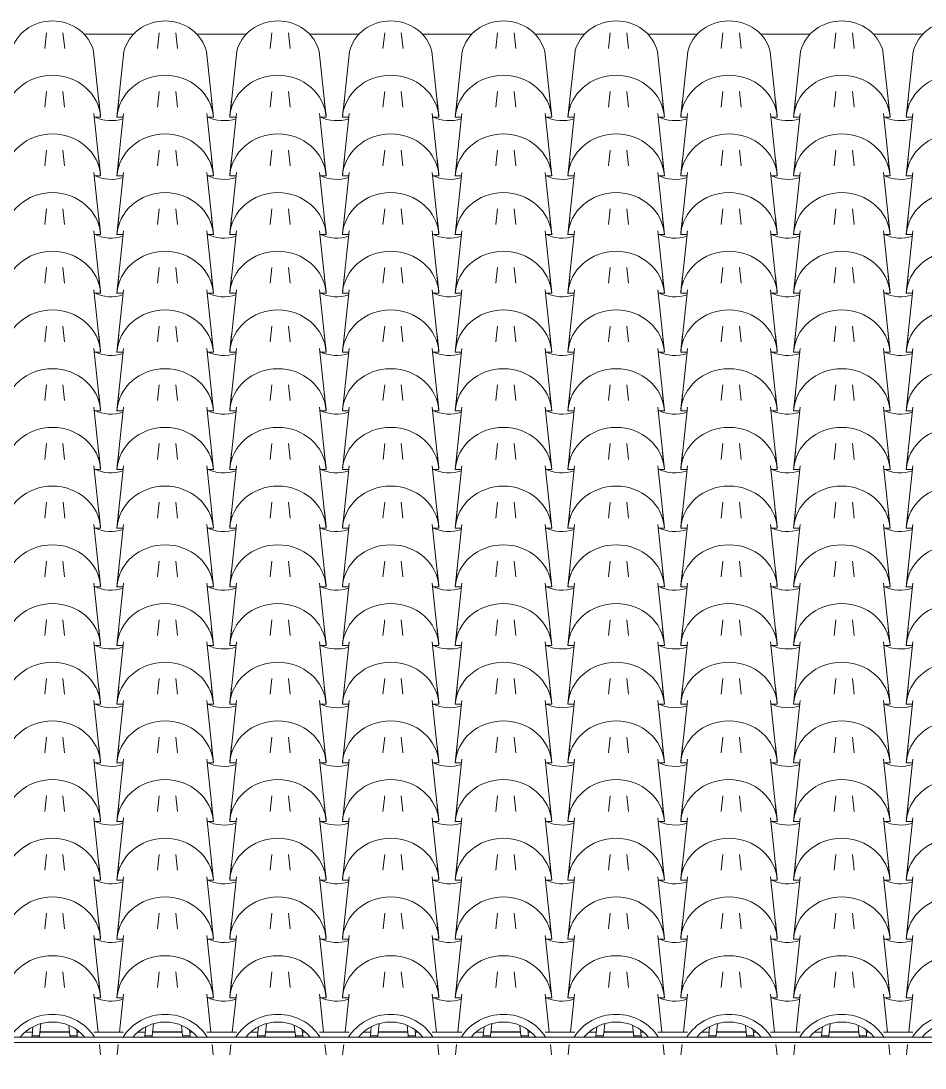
# Model space of a CAD drawing. Header units: millimetres. Extents: x -12976 to 58202, y -2238 to 7407.
# Drawn here: x 46856 to 49054, y 4199 to 6742 of the extents above; entities that cross this region are included whole.
import ezdxf

# ---------------------------------------------------------------- set-up
doc = ezdxf.new("R2010")
doc.units = ezdxf.units.MM
for name, color, linetype, lineweight in [('A-GLAZ-CURT', 52, 'Continuous', 9), ('A-GLAZ-CWMG', 51, 'Continuous', 9), ('A-ROOF-OTLN', 132, 'Continuous', 9), ('A-ROOF-PATT', 132, 'Continuous', 9)]:
    doc.layers.add(name, color=color, linetype=linetype, lineweight=lineweight)

# ---------------------------------------------------------------- blocks, each defined once
blk = doc.blocks.new('Rectangular Mullion - Ripa-4229792-FACHADA LATERAL ESQUERDA')
at = {"layer": 'A-GLAZ-CWMG'}
for p, q in [((12816.3, 4286.3), (12744.7, 4286.3)), ((13090.4, 4286.3), (13018.8, 4286.3)), ((13364.5, 4286.3), (13292.9, 4286.3)), ((13638.6, 4286.3), (13567, 4286.3)), ((13912.7, 4286.3), (13841.1, 4286.3)), ((14186.8, 4286.3), (14115.3, 4286.3)), ((14460.7, 4286.3), (14389.3, 4286.3)), ((14735, 4286.3), (14663.4, 4286.3))]:
    blk.add_line(p, q, dxfattribs=at)
blk = doc.blocks.new('COLONIAL BASE - COLONIAL BASE-4236683-FACHADA LATERAL ESQUERDA')
at = {"layer": 'A-GLAZ-CURT'}
for p, q in [((3755.4, 4432.3), (3759.5, 4394.2)), ((3985, 4394.2), (3989.2, 4432.3)), ((3892.9, 4286.2), (3902.7, 4378.4)), ((4104.9, 4378.4), (4114.7, 4286.2)), ((3769.4, 4302.1), (3772.1, 4276.7)), ((3954.5, 4276.7), (3956.6, 4299.1)), ((3972.5, 4276.7), (3975.7, 4306.2)), ((3772.1, 4276.7), (3790.1, 4276.7)), ((3790.1, 4276.7), (3788.8, 4291.2)), ((3954.5, 4276.7), (3972.5, 4276.7)), ((3889.6, 4256.2), (3886.9, 4231.1)), ((4120.7, 4231.1), (4118, 4256.2))]:
    blk.add_line(p, q, dxfattribs=at)
for centre, major_axis, start_param, end_param in [((4003.8, 4220), (117.5, 0), 0.514642, 2.626951), ((4003.8, 4220), (97.5, 0), 0.636036, 2.505557), ((3872.3, 4297.9), (102.8, 0), 3.36491, 3.401368), ((3872.3, 4297.9), (85.3, 0), 3.411763, 3.456659), ((3872.3, 4297.9), (85.3, 0), 5.968119, 6.013015), ((3872.3, 4297.9), (102.8, 0), 6.02341, 6.059868)]:
    blk.add_ellipse(centre, major_axis=major_axis, ratio=0.928477, start_param=start_param, end_param=end_param, dxfattribs=at)
blk = doc.blocks.new('COLONIAL BASE - COLONIAL BASE-V155-FACHADA LATERAL ESQUERDA')
at = {"layer": 'A-GLAZ-CURT'}
for p, q in [((4303.6, 4574.9), (4307.7, 4536.7)), ((4533.2, 4536.7), (4537.4, 4574.9)), ((4434.7, 4369.6), (4450.9, 4521)), ((4653.1, 4521), (4669.3, 4369.6)), ((4439.3, 4411.8), (4435.1, 4373.7)), ((4668.9, 4373.7), (4664.7, 4411.8)), ((4450, 4369.6), (4434.7, 4369.6)), ((4669.3, 4369.6), (4654, 4369.6))]:
    blk.add_line(p, q, dxfattribs=at)
for centre, major_axis, start_param, end_param in [((4552, 4362.6), (117.5, 0), 0.063873, 3.077719), ((4420.5, 4440.4), (85.3, 0), 4.213259, 5.064544)]:
    blk.add_ellipse(centre, major_axis=major_axis, ratio=0.928477, start_param=start_param, end_param=end_param, dxfattribs=at)
blk = doc.blocks.new('COLONIAL BASE - COLONIAL BASE-V183-FACHADA LATERAL ESQUERDA')
at = {"layer": 'A-GLAZ-CURT'}
for p, q in [((13074.8, 4432.3), (13078.9, 4394.2)), ((13304.4, 4394.2), (13308.5, 4432.3)), ((13212.2, 4286.2), (13222.1, 4378.4)), ((13424.2, 4378.4), (13434.1, 4286.2)), ((13088.7, 4302.1), (13091.4, 4276.7)), ((13273.8, 4276.7), (13275.9, 4299.1)), ((13291.8, 4276.7), (13295, 4306.2)), ((13091.4, 4276.7), (13109.5, 4276.7)), ((13109.5, 4276.7), (13108.1, 4291.2)), ((13273.8, 4276.7), (13291.8, 4276.7)), ((13209, 4256.2), (13206.3, 4231.1)), ((13440, 4231.1), (13437.3, 4256.2))]:
    blk.add_line(p, q, dxfattribs=at)
for centre, major_axis, start_param, end_param in [((13323.1, 4220), (117.5, 0), 0.519513, 2.626951), ((13323.1, 4220), (97.5, 0), 0.636036, 2.505557), ((13191.6, 4297.9), (102.8, 0), 3.36491, 3.401368), ((13191.6, 4297.9), (85.3, 0), 3.411763, 3.456659), ((13191.6, 4297.9), (85.3, 0), 5.968119, 6.013015), ((13191.6, 4297.9), (102.8, 0), 6.02341, 6.059868)]:
    blk.add_ellipse(centre, major_axis=major_axis, ratio=0.928477, start_param=start_param, end_param=end_param, dxfattribs=at)
blk = doc.blocks.new('COLONIAL BASE - COLONIAL BASE-V184-FACHADA LATERAL ESQUERDA')
at = {"layer": 'A-GLAZ-CURT'}
for p, q in [((13348.8, 4432.3), (13353, 4394.2)), ((13578.5, 4394.2), (13582.6, 4432.3)), ((13486.3, 4286.2), (13496.2, 4378.4)), ((13698.3, 4378.4), (13708.2, 4286.2)), ((13362.8, 4302.1), (13365.5, 4276.7)), ((13547.9, 4276.7), (13550, 4299.1)), ((13565.9, 4276.7), (13569.1, 4306)), ((13365.5, 4276.7), (13383.6, 4276.7)), ((13383.6, 4276.7), (13382.2, 4291.2)), ((13547.9, 4276.7), (13565.9, 4276.7)), ((13483.1, 4256.2), (13480.4, 4231.1)), ((13714.1, 4231.1), (13711.4, 4256.2))]:
    blk.add_line(p, q, dxfattribs=at)
for centre, major_axis, start_param, end_param in [((13597.2, 4220), (117.5, 0), 0.51554, 2.626951), ((13597.2, 4220), (97.5, 0), 0.637315, 2.505557), ((13465.7, 4297.9), (102.8, 0), 3.36491, 3.401368), ((13465.7, 4297.9), (85.3, 0), 3.411763, 3.456659), ((13465.7, 4297.9), (85.3, 0), 5.968119, 6.013015), ((13465.7, 4297.9), (102.8, 0), 6.02341, 6.059868)]:
    blk.add_ellipse(centre, major_axis=major_axis, ratio=0.928477, start_param=start_param, end_param=end_param, dxfattribs=at)
blk = doc.blocks.new('COLONIAL BASE - COLONIAL BASE-V185-FACHADA LATERAL ESQUERDA')
at = {"layer": 'A-GLAZ-CURT'}
for p, q in [((13622.9, 4432.3), (13627.1, 4394.2)), ((13852.6, 4394.2), (13856.7, 4432.3)), ((13760.4, 4286.2), (13770.2, 4378.4)), ((13972.4, 4378.4), (13982.3, 4286.2)), ((13636.9, 4302.1), (13639.6, 4276.7)), ((13822, 4276.7), (13824.1, 4299.1)), ((13840, 4276.7), (13843.2, 4306.2)), ((13639.6, 4276.7), (13657.7, 4276.7)), ((13657.7, 4276.7), (13656.3, 4291.2)), ((13822, 4276.7), (13840, 4276.7)), ((13757.2, 4256.2), (13754.5, 4231.1)), ((13988.2, 4231.1), (13985.5, 4256.2))]:
    blk.add_line(p, q, dxfattribs=at)
for centre, major_axis, start_param, end_param in [((13871.3, 4220), (117.5, 0), 0.514642, 2.626053), ((13871.3, 4220), (97.5, 0), 0.636036, 2.505557), ((13739.8, 4297.9), (102.8, 0), 3.36491, 3.400381), ((13739.8, 4297.9), (85.3, 0), 3.411763, 3.455443), ((13739.8, 4297.9), (85.3, 0), 5.969335, 6.013015), ((13739.8, 4297.9), (102.8, 0), 6.02341, 6.059868)]:
    blk.add_ellipse(centre, major_axis=major_axis, ratio=0.928477, start_param=start_param, end_param=end_param, dxfattribs=at)
blk = doc.blocks.new('COLONIAL BASE - COLONIAL BASE-V186-FACHADA LATERAL ESQUERDA')
at = {"layer": 'A-GLAZ-CURT'}
for p, q in [((13897, 4432.3), (13901.2, 4394.2)), ((14126.7, 4394.2), (14130.8, 4432.3)), ((14034.5, 4286.2), (14044.3, 4378.4)), ((14246.5, 4378.4), (14256.4, 4286.2)), ((13911, 4302.1), (13913.7, 4276.7)), ((14096.1, 4276.7), (14098.2, 4299.1)), ((14114.1, 4276.7), (14117.3, 4306.2)), ((13913.7, 4276.7), (13931.8, 4276.7)), ((13931.8, 4276.7), (13930.4, 4291.2)), ((14096.1, 4276.7), (14114.1, 4276.7)), ((14031.3, 4256.2), (14028.6, 4231.1)), ((14262.3, 4231.1), (14259.6, 4256.2))]:
    blk.add_line(p, q, dxfattribs=at)
for centre, major_axis, start_param, end_param in [((14145.4, 4220), (117.5, 0), 0.514642, 2.626951), ((14145.4, 4220), (97.5, 0), 0.636036, 2.505557), ((14013.9, 4297.9), (102.8, 0), 3.36491, 3.401368), ((14013.9, 4297.9), (85.3, 0), 3.411763, 3.455443), ((14013.9, 4297.9), (85.3, 0), 5.968119, 6.013015), ((14013.9, 4297.9), (102.8, 0), 6.02341, 6.059868)]:
    blk.add_ellipse(centre, major_axis=major_axis, ratio=0.928477, start_param=start_param, end_param=end_param, dxfattribs=at)
blk = doc.blocks.new('COLONIAL BASE - COLONIAL BASE-V191-FACHADA LATERAL ESQUERDA')
at = {"layer": 'A-GLAZ-CURT'}
for p, q in [((13348.8, 4574.9), (13353, 4536.7)), ((13578.5, 4536.7), (13582.6, 4574.9)), ((13480, 4369.6), (13496.2, 4521)), ((13698.3, 4521), (13714.5, 4369.6)), ((13484.5, 4411.8), (13480.4, 4373.7)), ((13714.1, 4373.7), (13710, 4411.8)), ((13494.8, 4369.6), (13480, 4369.6)), ((13714.5, 4369.6), (13699.3, 4369.6))]:
    blk.add_line(p, q, dxfattribs=at)
for centre, major_axis, start_param, end_param in [((13597.2, 4362.6), (117.5, 0), 0.063873, 3.077719), ((13465.7, 4440.4), (85.3, 0), 4.21811, 5.063092)]:
    blk.add_ellipse(centre, major_axis=major_axis, ratio=0.928477, start_param=start_param, end_param=end_param, dxfattribs=at)
blk = doc.blocks.new('COLONIAL BASE - COLONIAL BASE-V164-FACHADA LATERAL ESQUERDA')
at = {"layer": 'A-GLAZ-CURT'}
for p, q in [((9511.5, 4574.9), (9515.6, 4536.7)), ((9741.1, 4536.7), (9745.2, 4574.9)), ((9642.6, 4369.6), (9658.8, 4521)), ((9861, 4521), (9877.1, 4369.6)), ((9647.1, 4411.8), (9643, 4373.7)), ((9876.8, 4373.7), (9872.6, 4411.8)), ((9657.8, 4369.6), (9642.6, 4369.6)), ((9877.1, 4369.6), (9861.9, 4369.6))]:
    blk.add_line(p, q, dxfattribs=at)
for centre, major_axis, start_param, end_param in [((9759.9, 4362.6), (117.5, 0), 0.063873, 3.077719), ((9628.4, 4440.4), (85.3, 0), 4.21811, 5.064544)]:
    blk.add_ellipse(centre, major_axis=major_axis, ratio=0.928477, start_param=start_param, end_param=end_param, dxfattribs=at)
blk = doc.blocks.new('COLONIAL BASE - COLONIAL BASE-V197-FACHADA LATERAL ESQUERDA')
at = {"layer": 'A-GLAZ-CURT'}
for p, q in [((12526.6, 5287.8), (12530.7, 5249.7)), ((12756.2, 5249.7), (12760.3, 5287.8)), ((12657.7, 5082.5), (12673.8, 5233.8)), ((12876, 5233.9), (12892.2, 5082.5)), ((12662.2, 5124.8), (12658.1, 5086.7)), ((12891.8, 5086.7), (12887.7, 5124.8)), ((12672.9, 5082.5), (12657.7, 5082.5)), ((12892.2, 5082.5), (12877, 5082.5))]:
    blk.add_line(p, q, dxfattribs=at)
for centre, major_axis, start_param, end_param in [((12774.9, 5075.5), (117.5, 0), 0.063873, 3.077719), ((12643.4, 5153.4), (85.3, 0), 4.213259, 5.064544)]:
    blk.add_ellipse(centre, major_axis=major_axis, ratio=0.928477, start_param=start_param, end_param=end_param, dxfattribs=at)
blk = doc.blocks.new('COLONIAL BASE - COLONIAL BASE-V202-FACHADA LATERAL ESQUERDA')
at = {"layer": 'A-GLAZ-CURT'}
for p, q in [((12526.6, 5573), (12530.7, 5534.9)), ((12756.2, 5534.9), (12760.3, 5573)), ((12657.7, 5367.7), (12673.9, 5519.1)), ((12876, 5519.1), (12892.2, 5367.7)), ((12662.2, 5410), (12658.1, 5371.8)), ((12891.8, 5371.8), (12887.7, 5410)), ((12672.9, 5367.7), (12657.7, 5367.7)), ((12880.9, 5367.7), (12877, 5367.7)), ((12892.2, 5367.7), (12881, 5367.7))]:
    blk.add_line(p, q, dxfattribs=at)
for centre, major_axis, start_param, end_param in [((12774.9, 5360.7), (117.5, 0), 0.063873, 3.077719), ((12643.4, 5438.6), (85.3, 0), 4.213259, 5.064544)]:
    blk.add_ellipse(centre, major_axis=major_axis, ratio=0.928477, start_param=start_param, end_param=end_param, dxfattribs=at)
blk = doc.blocks.new('COLONIAL BASE - COLONIAL BASE-V203-FACHADA LATERAL ESQUERDA')
at = {"layer": 'A-GLAZ-CURT'}
for p, q in [((12800.7, 5573), (12804.8, 5534.9)), ((13030.3, 5534.9), (13034.4, 5573)), ((12931.8, 5367.7), (12948, 5519.1)), ((13150.1, 5519.1), (13166.3, 5367.7)), ((12936.3, 5410), (12932.2, 5371.8)), ((13165.9, 5371.8), (13161.8, 5410)), ((12947, 5367.7), (12931.8, 5367.7)), ((13166.3, 5367.7), (13151.1, 5367.7))]:
    blk.add_line(p, q, dxfattribs=at)
for centre, major_axis, start_param, end_param in [((13049, 5360.7), (117.5, 0), 0.063873, 3.077719), ((12917.5, 5438.6), (85.3, 0), 4.214987, 5.064544)]:
    blk.add_ellipse(centre, major_axis=major_axis, ratio=0.928477, start_param=start_param, end_param=end_param, dxfattribs=at)
blk = doc.blocks.new('COLONIAL BASE - COLONIAL BASE-V204-FACHADA LATERAL ESQUERDA')
at = {"layer": 'A-GLAZ-CURT'}
for p, q in [((13074.8, 5715.6), (13078.9, 5677.4)), ((13304.4, 5677.4), (13308.5, 5715.6)), ((13205.9, 5510.3), (13222.1, 5661.7)), ((13424.2, 5661.7), (13440.4, 5510.3)), ((13210.4, 5552.5), (13206.3, 5514.4)), ((13440, 5514.4), (13435.9, 5552.5)), ((13220.9, 5510.3), (13205.9, 5510.3)), ((13440.4, 5510.3), (13425.2, 5510.3))]:
    blk.add_line(p, q, dxfattribs=at)
for centre, major_axis, start_param, end_param in [((13323.1, 5503.3), (117.5, 0), 0.063873, 3.077719), ((13191.6, 5581.2), (85.3, 0), 4.213259, 5.064544)]:
    blk.add_ellipse(centre, major_axis=major_axis, ratio=0.928477, start_param=start_param, end_param=end_param, dxfattribs=at)
blk = doc.blocks.new('COLONIAL BASE - COLONIAL BASE-V205-FACHADA LATERAL ESQUERDA')
at = {"layer": 'A-GLAZ-CURT'}
for p, q in [((13348.8, 5715.6), (13353, 5677.4)), ((13578.5, 5677.4), (13582.6, 5715.6)), ((13480, 5510.3), (13496.2, 5661.7)), ((13698.3, 5661.7), (13714.5, 5510.3)), ((13484.5, 5552.5), (13480.4, 5514.4)), ((13714.1, 5514.4), (13710, 5552.5)), ((13494.8, 5510.3), (13480, 5510.3)), ((13714.5, 5510.3), (13699.3, 5510.3))]:
    blk.add_line(p, q, dxfattribs=at)
for centre, major_axis, start_param, end_param in [((13597.2, 5503.3), (117.5, 0), 0.063873, 3.077719), ((13465.7, 5581.2), (85.3, 0), 4.213259, 5.063092)]:
    blk.add_ellipse(centre, major_axis=major_axis, ratio=0.928477, start_param=start_param, end_param=end_param, dxfattribs=at)
blk = doc.blocks.new('COLONIAL BASE - COLONIAL BASE-V157-FACHADA LATERAL ESQUERDA')
at = {"layer": 'A-GLAZ-CURT'}
for p, q in [((3481.3, 6713.7), (3485.5, 6675.6)), ((3710.9, 6675.6), (3715.1, 6713.7)), ((3612.4, 6508.4), (3629.5, 6668.1)), ((3829.9, 6668.1), (3847, 6508.4)), ((3617, 6550.7), (3612.8, 6512.5)), ((3846.6, 6512.5), (3842.4, 6550.7)), ((3627.7, 6508.4), (3612.4, 6508.4)), ((3847, 6508.4), (3831.7, 6508.4))]:
    blk.add_line(p, q, dxfattribs=at)
for centre, major_axis, start_param, end_param in [((3729.7, 6647), (102.8, 0), 0.223318, 2.918275), ((3729.7, 6501.4), (117.5, 0), 0.063873, 3.077719), ((3598.2, 6579.3), (85.3, 0), 4.213259, 5.064544)]:
    blk.add_ellipse(centre, major_axis=major_axis, ratio=0.928477, start_param=start_param, end_param=end_param, dxfattribs=at)

msp = doc.modelspace()

# ---------------------------------------------------------------- hatches: boundary and pattern name
at = {"layer": 'A-ROOF-PATT'}
h = msp.add_hatch(dxfattribs=at)
h.set_pattern_fill('FP_22', color=256, style=0, pattern_type=2)
h.set_pattern_definition([(90, (34157.68, 6240.08), (-70, 4e-15), [])])
h.paths.add_polyline_path([(37407.3, 4103.1), (37952.7, 4103.1), (37952.7, 4166.3), (37407.3, 4166.3), (37407.3, 4129.7)])
h.paths.add_polyline_path([(48224.4, 4103.1), (48669.1, 4103.1), (48669.1, 4166.3), (48123.8, 4166.3), (48123.8, 4103.1), (48219, 4103.1)])
h.paths.add_polyline_path([(38002.7, 4103.1), (38548, 4103.1), (38548, 4166.3), (38002.7, 4166.3), (38002.7, 4129.7)])
h.paths.add_polyline_path([(38598, 4103.1), (39143.4, 4103.1), (39143.4, 4166.3), (38598, 4166.3), (38598, 4129.7)])
h.paths.add_polyline_path([(39193.4, 4103.1), (39738.8, 4103.1), (39738.8, 4166.3), (39193.4, 4166.3), (39193.4, 4129.7)])
h.paths.add_polyline_path([(39788.8, 4103.1), (40334.1, 4103.1), (40334.1, 4166.3), (39788.8, 4166.3), (39788.8, 4129.7)])
h.paths.add_polyline_path([(40384.1, 4103.1), (40929.5, 4103.1), (40929.5, 4166.3), (40384.1, 4166.3), (40384.1, 4129.7)])
h.paths.add_polyline_path([(40979.5, 4103.1), (41223.8, 4103.4), (41445.7, 4137.6), (41455.8, 4135.5), (41452.5, 4138.4), (41429.8, 4148.1), (41384.4, 4137.7), (41367.8, 4143.6), (41372, 4149.7), (41391.4, 4164.2), (41400.8, 4166.3), (40979.5, 4166.3), (40979.5, 4129.7)])
h.paths.add_polyline_path([(48073.8, 4103.1), (48073.8, 4166.3), (47528.4, 4166.3), (47528.4, 4103.1), (48057.2, 4103.1)])
h.paths.add_polyline_path([(41469.9, 4103.1), (41483.5, 4103.1), (41479.3, 4109.8), (41470.9, 4103.8)])
h.paths.add_polyline_path([(47478.4, 4103.1), (47478.4, 4166.3), (46933, 4166.3), (46933, 4103.1), (47452.8, 4103.1)])
h.paths.add_polyline_path([(54027.3, 4103.1), (54027.3, 4166.3), (53482, 4166.3), (53482, 4103.1), (53884.8, 4103.1)])
h.paths.add_polyline_path([(53418.4, 4103.1), (53432, 4103.4), (53432, 4166.3), (53239.6, 4166.3), (53249, 4164.2), (53269.2, 4149.1), (53271.5, 4145.3), (53252.7, 4138.6), (53210.5, 4148.5), (53186.8, 4137.6), (53184.5, 4135.5), (53194.6, 4137.6), (53326.3, 4117.5), (53416.4, 4103.4)])
h.paths.add_polyline_path([(46883, 4103.1), (46883, 4166.3), (46337.7, 4166.3), (46337.7, 4103.1), (46848.5, 4103.1)])
h.paths.add_polyline_path([(46287.7, 4103.1), (46287.3, 4166.3), (45742.3, 4166.3), (45742.3, 4103.1), (46287.3, 4103.1)])
h.paths.add_polyline_path([(45692.3, 4103.1), (45692.3, 4166.3), (45147, 4166.3), (45147, 4103.1), (45682.9, 4103.1)])
h.paths.add_polyline_path([(53164.1, 4103.1), (53177.1, 4103.1), (53163.1, 4113.1), (53157.9, 4104.7), (53153.3, 4103.1)])
h.paths.add_polyline_path([(53127.2, 4103.1), (53107.8, 4113.5), (53073, 4131.5), (53030.3, 4157.5), (53017.1, 4166.3), (52886.6, 4166.3), (52886.6, 4103.1), (53107.8, 4103.1)])
h.paths.add_polyline_path([(45097, 4103.1), (45097, 4166.3), (44551.6, 4166.3), (44551.6, 4103.1), (45078.6, 4103.1)])
h.paths.add_polyline_path([(52836.6, 4103.1), (52836.6, 4166.3), (52291.3, 4166.3), (52291.3, 4103.1), (52805.6, 4103.1)])
h.paths.add_polyline_path([(41519.9, 4103.1), (41524.8, 4103.1), (41524.8, 4105.7)])
h.paths.add_polyline_path([(41574.8, 4103.1), (42120.2, 4103.1), (42120.2, 4166.3), (41629.5, 4165.9), (41608.5, 4151.8), (41574.8, 4131.9), (41574.8, 4127.9)])
h.paths.add_polyline_path([(44501.6, 4103.1), (44501.6, 4166.3), (43956.3, 4166.3), (43956.3, 4103.1), (44474.2, 4103.1)])
h.paths.add_polyline_path([(43906.3, 4103.1), (43906.3, 4166.3), (43360.9, 4166.3), (43360.9, 4103.1), (43869.9, 4103.1)])
h.paths.add_polyline_path([(43310.9, 4103.1), (43310.9, 4166.3), (42765.5, 4166.3), (42765.5, 4103.1), (43308.7, 4103.1)])
h.paths.add_polyline_path([(52241.3, 4103.1), (52241.3, 4166.3), (51695.9, 4166.3), (51695.9, 4103.1), (52201.3, 4103.1)])
h.paths.add_polyline_path([(51645.9, 4103.1), (51645.9, 4166.3), (51100.5, 4166.3), (51100.5, 4103.1), (51640.1, 4103.1)])
h.paths.add_polyline_path([(42170.2, 4103.1), (42715.5, 4103.1), (42715.5, 4166.3), (42170.2, 4166.3), (42170.2, 4129.7)])
h.paths.add_polyline_path([(51050.5, 4103.1), (51050.5, 4166.3), (50505.2, 4166.3), (50505.2, 4103.1), (51035.7, 4103.1)])
h.paths.add_polyline_path([(50455.2, 4103.1), (50455.2, 4166.3), (49909.8, 4166.3), (49909.8, 4103.1), (50431.4, 4103.1)])
h.paths.add_polyline_path([(49859.8, 4103.1), (49859.8, 4166.3), (49314.5, 4166.3), (49314.5, 4103.1), (49827, 4103.1)])
h.paths.add_polyline_path([(49264.5, 4103.1), (49264.5, 4166.3), (48719.1, 4166.3), (48719.1, 4103.1), (49222.7, 4103.1)])
h.paths.add_polyline_path([(48344.5, 4286.2), (48344.5, 4286.3), (48328.5, 4286.2)])
h.paths.add_polyline_path([(53826.5, 4286.2), (53826.4, 4286.3), (53810.4, 4286.2)])
h.paths.add_polyline_path([(42862.5, 4286.2), (42862.5, 4286.3), (42846.5, 4286.2)])
h.paths.add_polyline_path([(46974, 4286.2), (46974, 4286.3), (46958, 4286.2)])
h.paths.add_polyline_path([(53552.4, 4286.2), (53552.3, 4286.3), (53539.5, 4286.2)])
h.paths.add_polyline_path([(46699.9, 4286.2), (46699.9, 4286.3), (46683.9, 4286.2)])
h.paths.add_polyline_path([(42588.4, 4286.2), (42588.4, 4286.3), (42574.9, 4286.2)])
h.paths.add_polyline_path([(46425.8, 4286.2), (46425.8, 4286.3), (46416.8, 4286.2)])
h.paths.add_polyline_path([(42040.2, 4286.2), (42040.2, 4286.3), (42024.2, 4286.2)])
h.paths.add_polyline_path([(41766.1, 4286.2), (41766.1, 4286.3), (41754.7, 4286.2)])
h.paths.add_polyline_path([(46151.7, 4286.2), (46151.7, 4286.3), (46135.7, 4286.2)])
h.paths.add_polyline_path([(45877.6, 4286.2), (45877.6, 4286.3), (45861.6, 4286.2)])
h.paths.add_polyline_path([(48070.4, 4286.2), (48070.4, 4286.3), (48068, 4286.2)])
h.paths.add_polyline_path([(53004.2, 4286.2), (53004.2, 4286.3), (52988.1, 4286.2)])
h.paths.add_polyline_path([(43906.3, 4286.2), (43906.3, 4286.3), (43903.3, 4286.2)])
h.paths.add_polyline_path([(52730.1, 4286.2), (52730.1, 4286.3), (52719.3, 4286.2)])
h.paths.add_polyline_path([(52456, 4286.2), (52456, 4286.3), (52439.9, 4286.2)])
h.paths.add_polyline_path([(40929.5, 4286.2), (40929.5, 4286.3), (40888.2, 4286.2)])
h.paths.add_polyline_path([(45603.5, 4286.2), (45603.5, 4286.3), (45596.6, 4286.2)])
h.paths.add_polyline_path([(52181.9, 4286.2), (52181.9, 4286.3), (52165.8, 4286.2)])
h.paths.add_polyline_path([(41492, 4286.2), (41492, 4286.3), (41476, 4286.2)])
h.paths.add_polyline_path([(45055.3, 4286.2), (45055.3, 4286.3), (45039.3, 4286.2)])
h.paths.add_polyline_path([(51907.8, 4286.2), (51907.8, 4286.3), (51899.1, 4286.2)])

# ---------------------------------------------------------------- linework, layer by layer
at = {"layer": 'A-ROOF-OTLN'}
for p, q in [((47009.4, 6710.2), (47129.9, 6710.2)), ((47283.5, 6710.2), (47404, 6710.2)), ((47557.6, 6710.2), (47678.1, 6710.2)), ((47831.7, 6710.2), (47952.2, 6710.2)), ((48105.8, 6710.2), (48226.3, 6710.2)), ((48379.9, 6710.2), (48500.4, 6710.2)), ((48654, 6710.2), (48774.5, 6710.2)), ((48928.1, 6710.2), (49048.6, 6710.2)), ((54077.3, 4273.5), (37357.3, 4273.5)), ((46882.9, 4286.2), (46866.1, 4286.2)), ((46974, 4286.2), (46902.3, 4286.2)), ((46999.1, 4286.2), (46993.5, 4286.2)), ((47105.7, 4286.2), (47033.7, 4286.2)), ((47157, 4286.2), (47140.2, 4286.2)), ((47248.1, 4286.2), (47176.4, 4286.2)), ((47273.2, 4286.2), (47267.6, 4286.2)), ((47379.8, 4286.2), (47307.8, 4286.2)), ((47431.1, 4286.2), (47414.3, 4286.2)), ((47522.2, 4286.2), (47450.5, 4286.2)), ((47547.3, 4286.2), (47541.7, 4286.2)), ((47653.9, 4286.2), (47581.6, 4286.2)), ((47705.2, 4286.2), (47688.4, 4286.2)), ((47796.3, 4286.2), (47724.6, 4286.2)), ((47821.4, 4286.2), (47815.7, 4286.2)), ((47927.7, 4286.2), (47856, 4286.2)), ((47979.3, 4286.2), (47962.7, 4286.2)), ((48070.4, 4286.2), (47998.7, 4286.2)), ((48094.9, 4286.2), (48089.5, 4286.2)), ((48202.1, 4286.2), (48130.1, 4286.2)), ((48253.4, 4286.2), (48236.6, 4286.2)), ((48344.5, 4286.2), (48273, 4286.2)), ((48369.6, 4286.2), (48364, 4286.2)), ((48476.2, 4286.2), (48404.2, 4286.2)), ((48527.5, 4286.2), (48510.7, 4286.2)), ((48618.3, 4286.2), (48546.9, 4286.2)), ((48643.7, 4286.2), (48638.1, 4286.2)), ((48750.3, 4286.2), (48678.3, 4286.2)), ((48801.6, 4286.2), (48784.8, 4286.2)), ((48892.7, 4286.2), (48821, 4286.2)), ((48917.8, 4286.2), (48912.2, 4286.2)), ((49024.4, 4286.2), (48952.4, 4286.2)), ((54077.3, 4260.8), (37357.3, 4260.8))]:
    msp.add_line(p, q, dxfattribs=at)

# ---------------------------------------------------------------- block references
at = {"layer": 'A-GLAZ-CURT'}
for name, p in [('COLONIAL BASE - COLONIAL BASE-V157-FACHADA LATERAL ESQUERDA', (43202.9, 0)), ('COLONIAL BASE - COLONIAL BASE-V157-FACHADA LATERAL ESQUERDA', (43477, 0)), ('COLONIAL BASE - COLONIAL BASE-V157-FACHADA LATERAL ESQUERDA', (43751.1, 0)), ('COLONIAL BASE - COLONIAL BASE-V157-FACHADA LATERAL ESQUERDA', (44025.2, 0)), ('COLONIAL BASE - COLONIAL BASE-V157-FACHADA LATERAL ESQUERDA', (44299.3, 0)), ('COLONIAL BASE - COLONIAL BASE-V157-FACHADA LATERAL ESQUERDA', (44573.4, 0)), ('COLONIAL BASE - COLONIAL BASE-V157-FACHADA LATERAL ESQUERDA', (44847.5, 0)), ('COLONIAL BASE - COLONIAL BASE-V157-FACHADA LATERAL ESQUERDA', (45121.6, 0)), ('COLONIAL BASE - COLONIAL BASE-V157-FACHADA LATERAL ESQUERDA', (45395.7, 0)), ('COLONIAL BASE - COLONIAL BASE-V155-FACHADA LATERAL ESQUERDA', (42380.6, 1996.2)), ('COLONIAL BASE - COLONIAL BASE-V155-FACHADA LATERAL ESQUERDA', (42654.7, 1996.2)), ('COLONIAL BASE - COLONIAL BASE-V155-FACHADA LATERAL ESQUERDA', (42928.8, 1996.2)), ('COLONIAL BASE - COLONIAL BASE-V155-FACHADA LATERAL ESQUERDA', (43202.9, 1996.2)), ('COLONIAL BASE - COLONIAL BASE-V155-FACHADA LATERAL ESQUERDA', (43477, 1996.2)), ('COLONIAL BASE - COLONIAL BASE-V155-FACHADA LATERAL ESQUERDA', (43751.1, 1996.2)), ('COLONIAL BASE - COLONIAL BASE-V155-FACHADA LATERAL ESQUERDA', (44025.2, 1996.2)), ('COLONIAL BASE - COLONIAL BASE-V155-FACHADA LATERAL ESQUERDA', (44299.3, 1996.2)), ('COLONIAL BASE - COLONIAL BASE-V155-FACHADA LATERAL ESQUERDA', (44573.4, 1996.2)), ('COLONIAL BASE - COLONIAL BASE-V155-FACHADA LATERAL ESQUERDA', (42380.6, 1853.6)), ('COLONIAL BASE - COLONIAL BASE-V155-FACHADA LATERAL ESQUERDA', (42654.7, 1853.6)), ('COLONIAL BASE - COLONIAL BASE-V155-FACHADA LATERAL ESQUERDA', (42928.8, 1853.6)), ('COLONIAL BASE - COLONIAL BASE-V155-FACHADA LATERAL ESQUERDA', (43202.9, 1853.6)), ('COLONIAL BASE - COLONIAL BASE-V155-FACHADA LATERAL ESQUERDA', (43477, 1853.6)), ('COLONIAL BASE - COLONIAL BASE-V155-FACHADA LATERAL ESQUERDA', (43751.1, 1853.6)), ('COLONIAL BASE - COLONIAL BASE-V155-FACHADA LATERAL ESQUERDA', (44025.2, 1853.6)), ('COLONIAL BASE - COLONIAL BASE-V155-FACHADA LATERAL ESQUERDA', (44299.3, 1853.6)), ('COLONIAL BASE - COLONIAL BASE-V155-FACHADA LATERAL ESQUERDA', (44573.4, 1853.6)), ('COLONIAL BASE - COLONIAL BASE-V155-FACHADA LATERAL ESQUERDA', (42380.6, 1711.1)), ('COLONIAL BASE - COLONIAL BASE-V155-FACHADA LATERAL ESQUERDA', (42654.7, 1711.1)), ('COLONIAL BASE - COLONIAL BASE-V155-FACHADA LATERAL ESQUERDA', (42928.8, 1711.1)), ('COLONIAL BASE - COLONIAL BASE-V155-FACHADA LATERAL ESQUERDA', (43202.9, 1711.1)), ('COLONIAL BASE - COLONIAL BASE-V155-FACHADA LATERAL ESQUERDA', (43477, 1711.1)), ('COLONIAL BASE - COLONIAL BASE-V155-FACHADA LATERAL ESQUERDA', (43751.1, 1711.1)), ('COLONIAL BASE - COLONIAL BASE-V155-FACHADA LATERAL ESQUERDA', (44025.2, 1711.1)), ('COLONIAL BASE - COLONIAL BASE-V155-FACHADA LATERAL ESQUERDA', (44299.3, 1711.1)), ('COLONIAL BASE - COLONIAL BASE-V155-FACHADA LATERAL ESQUERDA', (44573.4, 1711.1)), ('COLONIAL BASE - COLONIAL BASE-V155-FACHADA LATERAL ESQUERDA', (42380.6, 1568.5)), ('COLONIAL BASE - COLONIAL BASE-V155-FACHADA LATERAL ESQUERDA', (42654.7, 1568.5)), ('COLONIAL BASE - COLONIAL BASE-V155-FACHADA LATERAL ESQUERDA', (42928.8, 1568.5)), ('COLONIAL BASE - COLONIAL BASE-V155-FACHADA LATERAL ESQUERDA', (43202.9, 1568.5)), ('COLONIAL BASE - COLONIAL BASE-V155-FACHADA LATERAL ESQUERDA', (43477, 1568.5)), ('COLONIAL BASE - COLONIAL BASE-V155-FACHADA LATERAL ESQUERDA', (43751.1, 1568.5)), ('COLONIAL BASE - COLONIAL BASE-V155-FACHADA LATERAL ESQUERDA', (44025.2, 1568.5)), ('COLONIAL BASE - COLONIAL BASE-V155-FACHADA LATERAL ESQUERDA', (44299.3, 1568.5)), ('COLONIAL BASE - COLONIAL BASE-V155-FACHADA LATERAL ESQUERDA', (44573.4, 1568.5)), ('COLONIAL BASE - COLONIAL BASE-V155-FACHADA LATERAL ESQUERDA', (42380.6, 1425.9)), ('COLONIAL BASE - COLONIAL BASE-V155-FACHADA LATERAL ESQUERDA', (42654.7, 1425.9)), ('COLONIAL BASE - COLONIAL BASE-V155-FACHADA LATERAL ESQUERDA', (42928.8, 1425.9)), ('COLONIAL BASE - COLONIAL BASE-V155-FACHADA LATERAL ESQUERDA', (43202.9, 1425.9)), ('COLONIAL BASE - COLONIAL BASE-V155-FACHADA LATERAL ESQUERDA', (43477, 1425.9)), ('COLONIAL BASE - COLONIAL BASE-V155-FACHADA LATERAL ESQUERDA', (43751.1, 1425.9)), ('COLONIAL BASE - COLONIAL BASE-V155-FACHADA LATERAL ESQUERDA', (44025.2, 1425.9)), ('COLONIAL BASE - COLONIAL BASE-V155-FACHADA LATERAL ESQUERDA', (44299.3, 1425.9)), ('COLONIAL BASE - COLONIAL BASE-V155-FACHADA LATERAL ESQUERDA', (44573.4, 1425.9)), ('COLONIAL BASE - COLONIAL BASE-V155-FACHADA LATERAL ESQUERDA', (42380.6, 1283.3)), ('COLONIAL BASE - COLONIAL BASE-V155-FACHADA LATERAL ESQUERDA', (42654.7, 1283.3)), ('COLONIAL BASE - COLONIAL BASE-V155-FACHADA LATERAL ESQUERDA', (42928.8, 1283.3)), ('COLONIAL BASE - COLONIAL BASE-V155-FACHADA LATERAL ESQUERDA', (43202.9, 1283.3)), ('COLONIAL BASE - COLONIAL BASE-V155-FACHADA LATERAL ESQUERDA', (43477, 1283.3)), ('COLONIAL BASE - COLONIAL BASE-V155-FACHADA LATERAL ESQUERDA', (43751.1, 1283.3)), ('COLONIAL BASE - COLONIAL BASE-V155-FACHADA LATERAL ESQUERDA', (44025.2, 1283.3)), ('COLONIAL BASE - COLONIAL BASE-V155-FACHADA LATERAL ESQUERDA', (44299.3, 1283.3)), ('COLONIAL BASE - COLONIAL BASE-V155-FACHADA LATERAL ESQUERDA', (44573.4, 1283.3)), ('COLONIAL BASE - COLONIAL BASE-V155-FACHADA LATERAL ESQUERDA', (42380.6, 1140.7)), ('COLONIAL BASE - COLONIAL BASE-V155-FACHADA LATERAL ESQUERDA', (42654.7, 1140.7)), ('COLONIAL BASE - COLONIAL BASE-V204-FACHADA LATERAL ESQUERDA', (34157.7, 0)), ('COLONIAL BASE - COLONIAL BASE-V205-FACHADA LATERAL ESQUERDA', (34157.7, 0)), ('COLONIAL BASE - COLONIAL BASE-V155-FACHADA LATERAL ESQUERDA', (43477, 1140.7)), ('COLONIAL BASE - COLONIAL BASE-V155-FACHADA LATERAL ESQUERDA', (43751.1, 1140.7)), ('COLONIAL BASE - COLONIAL BASE-V155-FACHADA LATERAL ESQUERDA', (44025.2, 1140.7)), ('COLONIAL BASE - COLONIAL BASE-V155-FACHADA LATERAL ESQUERDA', (44299.3, 1140.7)), ('COLONIAL BASE - COLONIAL BASE-V155-FACHADA LATERAL ESQUERDA', (44573.4, 1140.7)), ('COLONIAL BASE - COLONIAL BASE-V202-FACHADA LATERAL ESQUERDA', (34157.7, 0)), ('COLONIAL BASE - COLONIAL BASE-V203-FACHADA LATERAL ESQUERDA', (34157.7, 0)), ('COLONIAL BASE - COLONIAL BASE-V155-FACHADA LATERAL ESQUERDA', (42928.8, 998.1)), ('COLONIAL BASE - COLONIAL BASE-V155-FACHADA LATERAL ESQUERDA', (43202.9, 998.1)), ('COLONIAL BASE - COLONIAL BASE-V155-FACHADA LATERAL ESQUERDA', (43477, 998.1)), ('COLONIAL BASE - COLONIAL BASE-V155-FACHADA LATERAL ESQUERDA', (43751.1, 998.1)), ('COLONIAL BASE - COLONIAL BASE-V155-FACHADA LATERAL ESQUERDA', (44025.2, 998.1)), ('COLONIAL BASE - COLONIAL BASE-V155-FACHADA LATERAL ESQUERDA', (44299.3, 998.1)), ('COLONIAL BASE - COLONIAL BASE-V155-FACHADA LATERAL ESQUERDA', (44573.4, 998.1)), ('COLONIAL BASE - COLONIAL BASE-V155-FACHADA LATERAL ESQUERDA', (42380.6, 855.5)), ('COLONIAL BASE - COLONIAL BASE-V155-FACHADA LATERAL ESQUERDA', (42654.7, 855.5)), ('COLONIAL BASE - COLONIAL BASE-V155-FACHADA LATERAL ESQUERDA', (42928.8, 855.5)), ('COLONIAL BASE - COLONIAL BASE-V155-FACHADA LATERAL ESQUERDA', (43202.9, 855.5)), ('COLONIAL BASE - COLONIAL BASE-V155-FACHADA LATERAL ESQUERDA', (43477, 855.5)), ('COLONIAL BASE - COLONIAL BASE-V155-FACHADA LATERAL ESQUERDA', (43751.1, 855.5)), ('COLONIAL BASE - COLONIAL BASE-V155-FACHADA LATERAL ESQUERDA', (44025.2, 855.5)), ('COLONIAL BASE - COLONIAL BASE-V155-FACHADA LATERAL ESQUERDA', (44299.3, 855.5)), ('COLONIAL BASE - COLONIAL BASE-V155-FACHADA LATERAL ESQUERDA', (44573.4, 855.5)), ('COLONIAL BASE - COLONIAL BASE-V197-FACHADA LATERAL ESQUERDA', (34157.7, 0)), ('COLONIAL BASE - COLONIAL BASE-V155-FACHADA LATERAL ESQUERDA', (42654.7, 712.9)), ('COLONIAL BASE - COLONIAL BASE-V155-FACHADA LATERAL ESQUERDA', (42928.8, 712.9)), ('COLONIAL BASE - COLONIAL BASE-V155-FACHADA LATERAL ESQUERDA', (43202.9, 712.9)), ('COLONIAL BASE - COLONIAL BASE-V155-FACHADA LATERAL ESQUERDA', (43477, 712.9)), ('COLONIAL BASE - COLONIAL BASE-V155-FACHADA LATERAL ESQUERDA', (43751.1, 712.9)), ('COLONIAL BASE - COLONIAL BASE-V155-FACHADA LATERAL ESQUERDA', (44025.2, 712.9)), ('COLONIAL BASE - COLONIAL BASE-V155-FACHADA LATERAL ESQUERDA', (44299.3, 712.9)), ('COLONIAL BASE - COLONIAL BASE-V155-FACHADA LATERAL ESQUERDA', (44573.4, 712.9)), ('COLONIAL BASE - COLONIAL BASE-V155-FACHADA LATERAL ESQUERDA', (42380.6, 570.4)), ('COLONIAL BASE - COLONIAL BASE-V155-FACHADA LATERAL ESQUERDA', (42654.7, 570.4)), ('COLONIAL BASE - COLONIAL BASE-V155-FACHADA LATERAL ESQUERDA', (42928.8, 570.4)), ('COLONIAL BASE - COLONIAL BASE-V155-FACHADA LATERAL ESQUERDA', (43202.9, 570.4)), ('COLONIAL BASE - COLONIAL BASE-V155-FACHADA LATERAL ESQUERDA', (43477, 570.4)), ('COLONIAL BASE - COLONIAL BASE-V155-FACHADA LATERAL ESQUERDA', (43751.1, 570.4)), ('COLONIAL BASE - COLONIAL BASE-V155-FACHADA LATERAL ESQUERDA', (44025.2, 570.4)), ('COLONIAL BASE - COLONIAL BASE-V155-FACHADA LATERAL ESQUERDA', (44299.3, 570.4)), ('COLONIAL BASE - COLONIAL BASE-V155-FACHADA LATERAL ESQUERDA', (44573.4, 570.4)), ('COLONIAL BASE - COLONIAL BASE-V155-FACHADA LATERAL ESQUERDA', (42380.6, 427.8)), ('COLONIAL BASE - COLONIAL BASE-V155-FACHADA LATERAL ESQUERDA', (42654.7, 427.8)), ('COLONIAL BASE - COLONIAL BASE-V155-FACHADA LATERAL ESQUERDA', (42928.8, 427.8)), ('COLONIAL BASE - COLONIAL BASE-V155-FACHADA LATERAL ESQUERDA', (43202.9, 427.8)), ('COLONIAL BASE - COLONIAL BASE-V155-FACHADA LATERAL ESQUERDA', (43477, 427.8)), ('COLONIAL BASE - COLONIAL BASE-V155-FACHADA LATERAL ESQUERDA', (43751.1, 427.8)), ('COLONIAL BASE - COLONIAL BASE-V155-FACHADA LATERAL ESQUERDA', (44025.2, 427.8)), ('COLONIAL BASE - COLONIAL BASE-V155-FACHADA LATERAL ESQUERDA', (44299.3, 427.8)), ('COLONIAL BASE - COLONIAL BASE-V155-FACHADA LATERAL ESQUERDA', (44573.4, 427.8)), ('COLONIAL BASE - COLONIAL BASE-V155-FACHADA LATERAL ESQUERDA', (42380.6, 285.2)), ('COLONIAL BASE - COLONIAL BASE-V155-FACHADA LATERAL ESQUERDA', (42654.7, 285.2)), ('COLONIAL BASE - COLONIAL BASE-V155-FACHADA LATERAL ESQUERDA', (42928.8, 285.2)), ('COLONIAL BASE - COLONIAL BASE-V155-FACHADA LATERAL ESQUERDA', (43202.9, 285.2)), ('COLONIAL BASE - COLONIAL BASE-V155-FACHADA LATERAL ESQUERDA', (43477, 285.2)), ('COLONIAL BASE - COLONIAL BASE-V155-FACHADA LATERAL ESQUERDA', (43751.1, 285.2)), ('COLONIAL BASE - COLONIAL BASE-V155-FACHADA LATERAL ESQUERDA', (44025.2, 285.2)), ('COLONIAL BASE - COLONIAL BASE-V155-FACHADA LATERAL ESQUERDA', (44299.3, 285.2)), ('COLONIAL BASE - COLONIAL BASE-V155-FACHADA LATERAL ESQUERDA', (44573.4, 285.2)), ('COLONIAL BASE - COLONIAL BASE-V155-FACHADA LATERAL ESQUERDA', (42380.6, 142.6)), ('COLONIAL BASE - COLONIAL BASE-V155-FACHADA LATERAL ESQUERDA', (42654.7, 142.6)), ('COLONIAL BASE - COLONIAL BASE-V155-FACHADA LATERAL ESQUERDA', (42928.8, 142.6)), ('COLONIAL BASE - COLONIAL BASE-V155-FACHADA LATERAL ESQUERDA', (43202.9, 142.6)), ('COLONIAL BASE - COLONIAL BASE-V155-FACHADA LATERAL ESQUERDA', (43477, 142.6)), ('COLONIAL BASE - COLONIAL BASE-V155-FACHADA LATERAL ESQUERDA', (43751.1, 142.6)), ('COLONIAL BASE - COLONIAL BASE-V155-FACHADA LATERAL ESQUERDA', (44025.2, 142.6)), ('COLONIAL BASE - COLONIAL BASE-V155-FACHADA LATERAL ESQUERDA', (44299.3, 142.6)), ('COLONIAL BASE - COLONIAL BASE-V155-FACHADA LATERAL ESQUERDA', (44573.4, 142.6)), ('COLONIAL BASE - COLONIAL BASE-V155-FACHADA LATERAL ESQUERDA', (42380.6, 0)), ('COLONIAL BASE - COLONIAL BASE-V155-FACHADA LATERAL ESQUERDA', (42654.7, 0)), ('COLONIAL BASE - COLONIAL BASE-V155-FACHADA LATERAL ESQUERDA', (42928.8, 0)), ('COLONIAL BASE - COLONIAL BASE-V191-FACHADA LATERAL ESQUERDA', (34157.7, 0)), ('COLONIAL BASE - COLONIAL BASE-V164-FACHADA LATERAL ESQUERDA', (38269.2, 0)), ('COLONIAL BASE - COLONIAL BASE-V155-FACHADA LATERAL ESQUERDA', (43751.1, 0)), ('COLONIAL BASE - COLONIAL BASE-V155-FACHADA LATERAL ESQUERDA', (44025.2, 0)), ('COLONIAL BASE - COLONIAL BASE-V155-FACHADA LATERAL ESQUERDA', (44299.3, 0)), ('COLONIAL BASE - COLONIAL BASE-V155-FACHADA LATERAL ESQUERDA', (44573.4, 0)), ('COLONIAL BASE - COLONIAL BASE-4236683-FACHADA LATERAL ESQUERDA', (42928.8, 0)), ('COLONIAL BASE - COLONIAL BASE-4236683-FACHADA LATERAL ESQUERDA', (43202.9, 0)), ('COLONIAL BASE - COLONIAL BASE-V183-FACHADA LATERAL ESQUERDA', (34157.7, 0)), ('COLONIAL BASE - COLONIAL BASE-V184-FACHADA LATERAL ESQUERDA', (34157.7, 0)), ('COLONIAL BASE - COLONIAL BASE-V185-FACHADA LATERAL ESQUERDA', (34157.7, 0)), ('COLONIAL BASE - COLONIAL BASE-V186-FACHADA LATERAL ESQUERDA', (34157.7, 0)), ('COLONIAL BASE - COLONIAL BASE-4236683-FACHADA LATERAL ESQUERDA', (44573.4, 0)), ('COLONIAL BASE - COLONIAL BASE-4236683-FACHADA LATERAL ESQUERDA', (44847.5, 0)), ('COLONIAL BASE - COLONIAL BASE-4236683-FACHADA LATERAL ESQUERDA', (45121.6, 0))]:
    msp.add_blockref(name, p, dxfattribs=at)
at = {"layer": 'A-GLAZ-CWMG'}
msp.add_blockref('Rectangular Mullion - Ripa-4229792-FACHADA LATERAL ESQUERDA', (34157.7, 0), dxfattribs=at)

doc.saveas('drawing.dxf')
